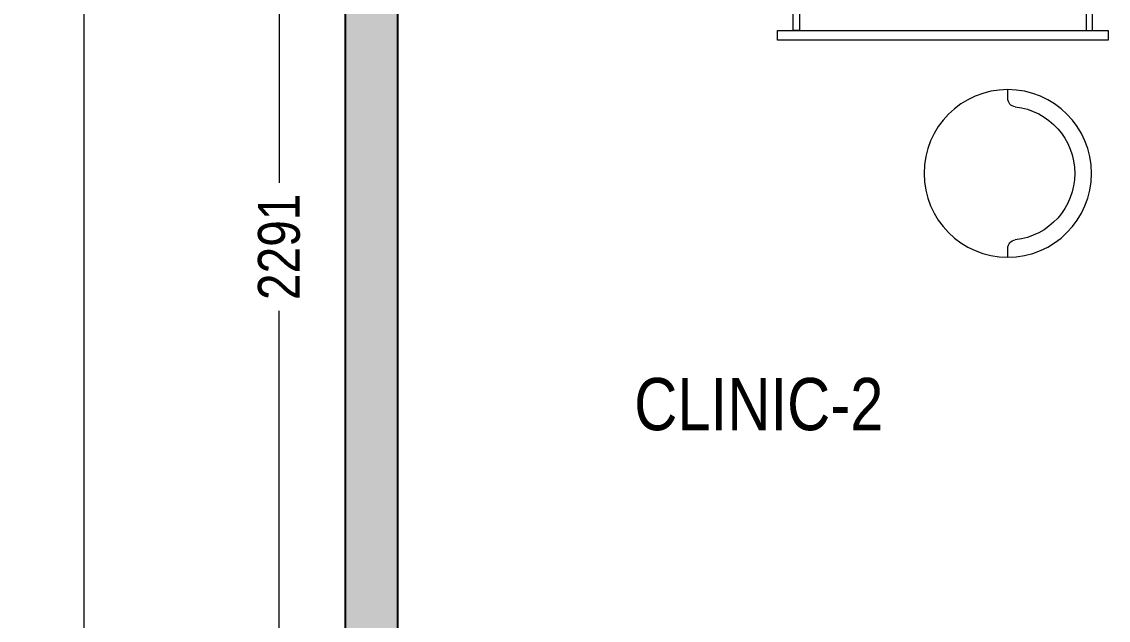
# Model space of a CAD drawing. Extents: x 6455 to 25617, y -919848 to -899772.
# Drawn here: x 18607 to 20687, y -913773 to -912628 of the extents above; entities that cross this region are included whole.
import ezdxf
from ezdxf.lldxf.tags import DXFTag

# ---------------------------------------------------------------- set-up
doc = ezdxf.new("R2010")
doc.units = 0
doc.header["$LTSCALE"] = 40
doc.header["$MEASUREMENT"] = 0
doc.header["$PDMODE"] = 3
doc.linetypes.add('HIDDEN2', pattern=[0.1875, 0.125, -0.0625])
for name, color, linetype, lineweight in [('dimensions', 149, 'Continuous', 5), ('Floor-Unit', 1, 'Continuous', 13), ('IM-ANNO-HATCH', 8, 'Continuous', 5), ('LENS_FURNITURE', 13, 'Continuous', 9), ('LENS_PARTITION', 21, 'Continuous', 25), ('LENS_TEXT', 31, 'HIDDEN2', 5)]:
    doc.layers.add(name, color=color, linetype=linetype, lineweight=lineweight)
doc.styles.get("Standard").update_dxf_attribs({"font": 'ARIALN.TTF'})
tags = doc.linetypes.add('DASHED2', pattern=[0.375, 0.25, -0.125]).pattern_tags.tags
tags[6:7] = [DXFTag(74, 4), DXFTag(75, 0), DXFTag(340, '0'), DXFTag(46, 1.0), DXFTag(50, 0.0), DXFTag(44, 0.0), DXFTag(45, 0.0)]
tags[4:5] = [DXFTag(74, 4), DXFTag(75, 0), DXFTag(340, '0'), DXFTag(46, 1.0), DXFTag(50, 0.0), DXFTag(44, 0.0), DXFTag(45, 0.0)]
doc.dimstyles.new('Working', dxfattribs={"dimscale": 0.8, "dimtxt": 100, "dimasz": 50, "dimexe": 50, "dimexo": 50, "dimgap": 25, "dimtad": 0, "dimdec": 0, "dimzin": 0, "dimdsep": 46, "dimtxsty": 'Standard', "dimblk": 'ARCHTICK', "dimcen": 0, "dimdle": 50, "dimclrd": 250, "dimclre": 8, "dimclrt": 7, "dimadec": 0, "dimazin": 0, "dimtfac": 1, "dimtdec": 0, "dimtofl": 0, "dimtmove": 1, "dimatfit": 3, "dimfxl": 3, "dimtolj": 1, "dimlwd": 5, "dimlwe": 0, "dimarcsym": 0})

# ---------------------------------------------------------------- blocks, each defined once
blk = doc.blocks.new('Chair')
at = {"layer": 'Floor-Unit', "ltscale": 100}
for p, q in [((587017.1812756595, -21249.19291745766), (586990.7880734093, -21249.19291745766)), ((587490.7880734095, -21249.19291745766), (587464.3948711595, -21249.19291745766))]:
    blk.add_line(p, q, dxfattribs=at)
blk.add_circle((587240.7880734095, -21249.19291745771), 250, dxfattribs=at)
for centre, radius, start, end in [((587017.1812756595, -21274.19291745767), 25, 6.37937020842336, 90), ((587240.7880734095, -21249.19291745771), 200, 186.3793702084324, 353.6206297915686), ((587464.3948711595, -21274.19291745767), 25, 90, 173.6206297915766)]:
    blk.add_arc(centre, radius, start, end, dxfattribs=at)
blk = doc.blocks.new('servgewrgtrs')
at = {"layer": 'LENS_FURNITURE', "color": 146, "true_color": 0x105689}
for points in [[(338.5359051078558, -352.4817388160154), (338.5359051078558, -985.4817388160155), (356.5359051078558, -985.4817388160155), (356.5359051078558, -352.4817388160154)], [(-63.4640948921442, -382.4817388160154), (-63.4640948921442, -394.4817388160154), (338.5359051078558, -394.4817388160154), (338.5359051078558, -382.4817388160154)], [(-63.4640948921442, -955.4817388160154), (-63.4640948921442, -943.4817388160153), (338.5359051078558, -943.4817388160153), (338.5359051078558, -955.4817388160154)]]:
    blk.add_lwpolyline(points, close=True, dxfattribs=at)
at = {"layer": 'Floor-Unit', "xscale": 0.6413055337135763, "yscale": 0.6413055337135763, "zscale": 0.6413055337135763}
blk.add_blockref('Chair', (-375989.1127056331, 12834.13492621091), dxfattribs=at)
blk = doc.blocks.new('_ArchTick')
at = {"const_width": 0.15}
blk.add_lwpolyline([(-0.5, -0.5), (0.5, 0.5)], dxfattribs=at)
blk = doc.blocks.new('*D143')
at = {"layer": 'Defpoints', "color": 0, "ltscale": 50, "transparency": 16777216}
for p in [(19326.77858751541, -911913.0291208992), (19100.09323849768, -914203.773120897), (19326.77858751093, -914203.773120897)]:
    blk.add_point(p, dxfattribs=at)
at = {"layer": 'dimensions', "color": 250, "linetype": 'DASHED2', "lineweight": 5, "ltscale": 50, "transparency": 16777216}
for p, q in [((19100.09323849768, -911873.029120899), (19100.09323849768, -912946.2319530945)), ((19100.09323849768, -914243.7731208971), (19100.09323849768, -913170.5702887016))]:
    blk.add_line(p, q, dxfattribs=at)
at = {"layer": 'dimensions', "color": 8, "linetype": 'DASHED2', "lineweight": 0, "ltscale": 50, "transparency": 16777216}
for p, q in [((19286.77858751541, -911913.0291208992), (19060.09323849768, -911913.0291208992)), ((19286.77858751093, -914203.773120897), (19060.09323849768, -914203.773120897))]:
    blk.add_line(p, q, dxfattribs=at)
at = {"layer": 'dimensions', "color": 250, "lineweight": 5, "ltscale": 50, "transparency": 16777216, "xscale": 40, "yscale": 40, "zscale": 40}
for p, rotation in [((19100.09323849768, -911913.0291208992), 90), ((19100.09323849768, -914203.773120897), 270)]:
    blk.add_blockref('_ArchTick', p, dxfattribs=dict(at, rotation=rotation))
at = {"layer": 'dimensions', "color": 7, "ltscale": 50, "transparency": 16777216, "insert": (19100.09323849742, -913058.4011208978), "char_height": 80, "attachment_point": 5, "rotation": 90, "bg_fill": 3, "box_fill_scale": 1.25, "bg_fill_color": 9, "bg_fill_true_color": 13158600, "bg_fill_transparency": 0}
blk.add_mtext('\\A1;2291', dxfattribs=at)
blk = doc.blocks.new('*D147')
at = {"layer": 'Defpoints', "color": 0, "ltscale": 50, "transparency": 16777216}
for p in [(18726.57852020165, -910313.0291208992), (19276.77858751541, -910313.0291208992), (19221.57025416784, -914201.2064535872)]:
    blk.add_point(p, dxfattribs=at)
at = {"layer": 'dimensions', "color": 250, "linetype": 'DASHED2', "lineweight": 5, "ltscale": 50, "transparency": 16777216}
for p, q in [((18726.57852020165, -910273.029120899), (18726.57852020165, -911984.8940491804)), ((18726.57852020165, -914241.2064535873), (18726.57852020165, -912529.3415253059))]:
    blk.add_line(p, q, dxfattribs=at)
at = {"layer": 'dimensions', "color": 8, "linetype": 'DASHED2', "lineweight": 0, "ltscale": 50, "transparency": 16777216}
for p, q in [((19126.57852020165, -910313.0291208992), (18686.57852020165, -910313.0291208992)), ((19126.57852020165, -914201.2064535872), (18686.57852020165, -914201.2064535872))]:
    blk.add_line(p, q, dxfattribs=at)
at = {"layer": 'dimensions', "color": 250, "lineweight": 5, "ltscale": 50, "transparency": 16777216, "xscale": 40, "yscale": 40, "zscale": 40}
for p, rotation in [((18726.57852020165, -910313.0291208992), 90), ((18726.57852020165, -914201.2064535872), 270)]:
    blk.add_blockref('_ArchTick', p, dxfattribs=dict(at, rotation=rotation))
at = {"layer": 'dimensions', "color": 7, "ltscale": 50, "transparency": 16777216, "insert": (18726.57852020138, -912257.1177872428), "char_height": 80, "attachment_point": 5, "rotation": 90, "bg_fill": 3, "box_fill_scale": 1.25, "bg_fill_color": 9, "bg_fill_true_color": 13158600, "bg_fill_transparency": 0}
blk.add_mtext('\\A1;3888 [12\'-9"]', dxfattribs=at)
blk = doc.blocks.new('A$Cb7af11d1')
at = {"layer": 'IM-ANNO-HATCH'}
h = blk.add_hatch(dxfattribs=at)
h.set_pattern_fill('CORK', color=256, scale=200, angle=90)
h.set_pattern_definition([(90, (-11842.36820812611, 889087.3488594143), (-25, 1.5e-15), []), (225, (-11829.8682081261, 889099.8488594142), (49.99999991609842, -49.99999991609842), [35.35533920000001, -35.35533920000001]), (225, (-11829.8682081261, 889106.0988594142), (49.99999991609842, -49.99999991609842), [35.35533920000001, -35.35533920000001]), (225, (-11829.8682081261, 889112.3488594143), (49.99999991609842, -49.99999991609842), [35.35533920000001, -35.35533920000001])])
h.paths.add_polyline_path([(7484.41037938185, -3823.220787852071), (7384.410379381851, -3823.220787852071), (7384.410379389301, 2667.523212146014), (7484.410379389301, 2667.523212146014)])
at = {"layer": 'LENS_PARTITION'}
blk.add_lwpolyline([(7484.41037938185, -3823.220787852071), (7384.410379381851, -3823.220787852071), (7384.410379389301, 2667.523212146014), (7484.410379389301, 2667.523212146014)], close=True, dxfattribs=at)

msp = doc.modelspace()

# ---------------------------------------------------------------- block references
at = {"layer": 'LENS_PARTITION', "xscale": -1, "rotation": 90}
msp.add_blockref('servgewrgtrs', (19701.7785875154, -912306.1681176292), dxfattribs=at)

# ---------------------------------------------------------------- texts
at = {"layer": 'LENS_TEXT', "linetype": 'Continuous', "ltscale": 3, "insert": (20018.28237176215, -913360.0919292673), "char_height": 100, "attachment_point": 5}
msp.add_mtext_dynamic_manual_height_columns('\\pxqc;CLINIC-2', width=551.3633720930231, gutter_width=0.9999999999999992, heights=[0], dxfattribs=at)

# ---------------------------------------------------------------- dimensions: what is measured, and where the dimension line sits
at = {"layer": 'dimensions', "color": 3, "ltscale": 50, "true_color": 0x15f609}
dim = msp.add_linear_dim(base=(19100.09323849768, -914203.773120897), p1=(19326.77858751541, -911913.0291208987), p2=(19326.77858751092, -914203.7731208967), angle=90, dimstyle='Working', override={"dimfxl": 500, "dimfxlon": 1, "dimtfill": 1, "dimarcsym": 1}, dxfattribs=at)
dim.commit()
dim.dimension.update_dxf_attribs({"geometry": '*D143', "text_midpoint": (19100.09323849742, -913058.4011208978)})

# ---------------------------------------------------------------- next in the draw order: dimensions: what is measured, and where the dimension line sits
at = {"layer": 'dimensions', "ltscale": 50}
dim = msp.add_linear_dim(base=(18726.57852020165, -910313.0291208992), p1=(19221.57025416783, -914201.2064535867), p2=(19276.77858751541, -910313.0291208985), angle=90, dimstyle='Working', override={"dimfxl": 500, "dimfxlon": 1, "dimtfill": 1, "dimarcsym": 1}, dxfattribs=at)
dim.commit()
dim.dimension.update_dxf_attribs({"geometry": '*D147', "text_midpoint": (18726.57852020138, -912257.1177872428)})

# ---------------------------------------------------------------- next in the draw order: block references
at = {"layer": 'dimensions', "color": 3, "ltscale": 50, "true_color": 0x15f609}
msp.add_blockref('A$Cb7af11d1', (11842.36820812611, -912980.5523330446), dxfattribs=at)

doc.saveas('drawing.dxf')
